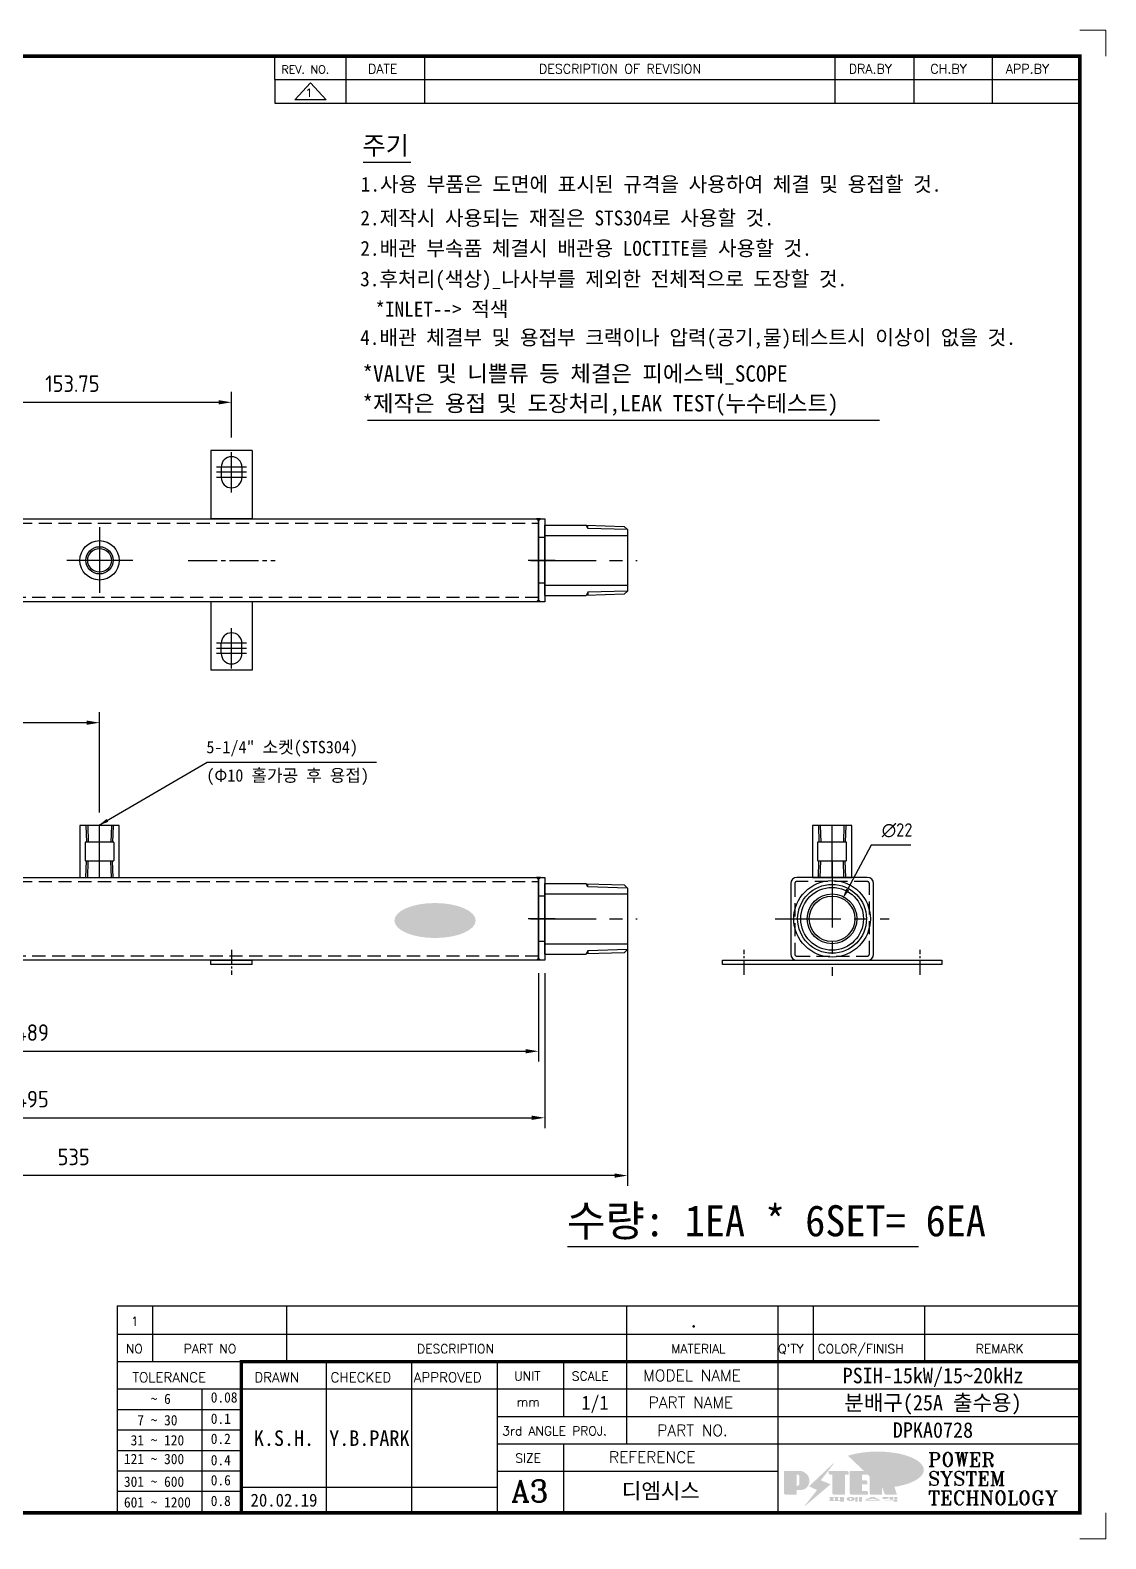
# Model space of a CAD drawing. Header units: millimetres. Extents: x 24815 to 37444, y -10619 to 6020.
# Drawn here: x 27364 to 27883, y -10619 to -9890 of the extents above; entities that cross this region are included whole.
import ezdxf
from ezdxf.enums import TextEntityAlignment as Align

# ---------------------------------------------------------------- set-up
doc = ezdxf.new("R2010")
doc.units = ezdxf.units.MM
for name, pattern in [('CENTER', [50.8, 31.75, -6.35, 6.35, -6.35]), ('CENTER1', [10, 7, -1, 1, -1]), ('HIDDEN2', [4.7625, 3.175, -1.5875])]:
    doc.linetypes.add(name, pattern=pattern)
for name, color, linetype in [('______', 7, 'Continuous'), ('CENTER', 1, 'CENTER'), ('FORMAT-1', 7, 'Continuous'), ('line', 3, 'Continuous'), ('THIN', 3, 'Continuous')]:
    doc.layers.add(name, color=color, linetype=linetype)
doc.styles.add('HAN', font='')
doc.styles.add('RC', font='ROMANC.SHX')
doc.styles.add('ROMANT', font='romant')
doc.styles.add('RT', font='ROMANT.SHX', dxfattribs={"oblique": 15})
doc.styles.get("Standard").update_dxf_attribs({"font": 'ISOCP.SHX', "bigfont": 'WHGTXT.SHX'})
doc.styles.get('HAN').set_extended_font_data('GulimChe')
doc.dimstyles.new('PS-2', dxfattribs={"dimscale": 2, "dimtxt": 3.2, "dimasz": 2.5, "dimexe": 2, "dimexo": 2.5, "dimgap": 2, "dimtad": 1, "dimtoh": 1, "dimrnd": 0.05, "dimzin": 12, "dimdsep": 46, "dimtxsty": 'Standard', "dimcen": 0, "dimclrt": 2, "dimazin": 3, "dimtfac": 1, "dimtofl": 0, "dimtmove": 0, "dimatfit": 3, "dimfxl": 0.18, "dimtolj": 1, "dimtzin": 0, "dimarcsym": 0})
doc.dimstyles.new('PS-2.5', dxfattribs={"dimscale": 2.5, "dimtxt": 3.2, "dimasz": 2.5, "dimexe": 2, "dimexo": 2.5, "dimgap": 2, "dimtad": 1, "dimtoh": 1, "dimrnd": 0.05, "dimzin": 12, "dimdsep": 46, "dimtxsty": 'Standard', "dimcen": 0, "dimclrt": 2, "dimazin": 3, "dimtfac": 1, "dimtofl": 0, "dimtmove": 0, "dimatfit": 3, "dimfxl": 0.18, "dimtolj": 1, "dimtzin": 0, "dimarcsym": 0})

# ---------------------------------------------------------------- blocks, each defined once
blk = doc.blocks.new('new LOGO')
at = {"layer": 'line'}
h = blk.add_hatch(color=250, dxfattribs=at)
h.paths.add_polyline_path([(44.5, 69.4), (46.6, 69.4, -0.129793), (52, 68, 0.221832), (43.6, 71.9), (41.5, 71.9), (41.5, 27.9), (43.6, 27.9, 0.02048), (44.5, 28)], flags=17)
h.paths.add_polyline_path([(44.5, 13.9), (57.3, 13.9, 0.72362), (77.1, 73.9, -0.679777), (54.3, 16.4), (41.5, 16.4), (41.5, -0.1), (3, -0.1), (3, -2.6), (44.5, -2.6)])
h.paths.add_polyline_path([(117.9, 14.2), (71.5, -44.4), (77.1, -39.6), (120.8, 15.6), (92, 28.9), (173.3, 106), (177.5, 111.4), (89.1, 27.6)])
h.paths.add_polyline_path([(162.7, 71.9), (162.7, 69.4), (172.5, 69.4), (172.5, 71.9)], flags=17)
h.paths.add_polyline_path([(217.7, 69.4), (230.5, 69.4), (230.5, 80.4), (227.5, 80.4), (227.5, 71.9), (214.7, 71.9), (214.7, -0.1), (175.5, -0.1), (175.5, -2.6), (217.7, -2.6)])
h.paths.add_polyline_path([(297.8, 46.6), (294.8, 46.6), (294.8, 37.4), (276, 37.4), (276, 10.9), (279, 10.9), (279, 34.9), (297.8, 34.9)])
h.paths.add_polyline_path([(300, 8.4), (297, 8.4), (297, -0.1), (237.5, -0.1), (237.5, -2.6), (300, -2.6)])
h.paths.add_polyline_path([(297.8, 80.4), (294.8, 80.4), (294.8, 71.9), (276, 71.9), (276, 49.1), (279, 49.1), (279, 69.4), (297.8, 69.4)])
h.paths.add_polyline_path([(350.2, 80.4), (347.2, 80.4), (347.2, 61.6), (350.2, 63.5)])
h.paths.add_polyline_path([(350.2, 26.7), (347.2, 35.2), (347.2, -0.1), (308.5, -0.1), (308.5, -2.6), (350.2, -2.6)])
h.paths.add_polyline_path([(402.7, 80.4), (396.5, 80.4), (379.6, 66.8), (400.5, -0.1), (361.8, -0.1), (362.7, -2.6), (403.5, -2.6), (382.6, 64.3)])
blk.add_hatch(color=5, dxfattribs=at).paths.add_polyline_path([(166.3, 35), (131, 49), (180.4, 112.7), (92, 28.9), (120.8, 15.6), (74.4, -43)])
h = blk.add_hatch(color=253, dxfattribs=at)
edge = h.paths.add_edge_path()
edge.add_ellipse((333.9, 86.4), major_axis=(-165.9, 0), ratio=0.39426, start_angle=111.5127, end_angle=334.469)
edge.add_ellipse((314.1, 81.2), major_axis=(-153.7, 0), ratio=0.40699, start_angle=121.3066, end_angle=327.7437, ccw=False)
edge.add_line((394, 27.8), (394.7, 25.6))
h = blk.add_hatch(color=1, dxfattribs=at)
h.paths.add_polyline_path([(41.5, 16.4), (54.3, 16.4, 1), (54.3, 82.9), (0, 82.9), (0, -0.1), (41.5, -0.1)])
h.paths.add_polyline_path([(41.5, 27.9), (41.5, 71.9), (43.6, 71.9, -0.414214), (54.6, 60.9), (54.6, 38.9, -0.414214), (43.6, 27.9)], flags=16)
h.paths.add_polyline_path([(214.7, 71.9), (227.5, 71.9), (227.5, 82.9), (159.7, 82.9), (159.7, 71.9), (172.5, 71.9), (172.5, -0.1), (214.7, -0.1)])
h.paths.add_polyline_path([(276, 37.4), (294.8, 37.4), (294.8, 49.1), (276, 49.1), (276, 71.9), (294.8, 71.9), (294.8, 82.9), (234.5, 82.9), (234.5, -0.1), (297, -0.1), (297, 10.9), (276, 10.9)])
h.paths.add_polyline_path([(347.2, 35.2), (359.7, -0.1), (400.5, -0.1), (379.6, 66.8), (399.7, 82.9), (380.6, 82.9), (347.2, 61.6), (347.2, 82.9), (305.5, 82.9), (305.5, -0.1), (347.2, -0.1)])
h = blk.add_hatch(color=250, dxfattribs=at)
edge = h.paths.add_edge_path()
edge.add_ellipse((237.8, -17.6), major_axis=(-14.3, 0), ratio=0.526336, start_angle=192.2456, end_angle=269.0748)
edge.add_line((238.1, -10.1), (237.6, -10.1))
edge.add_ellipse((237.8, -17.6), major_axis=(-14.3, 0), ratio=0.526336, start_angle=270.9252, end_angle=449.0748)
edge.add_line((237.6, -25.1), (238.1, -25.1))
edge.add_ellipse((237.8, -17.6), major_axis=(-14.3, 0), ratio=0.526336, start_angle=450.9252, end_angle=527.7544)
edge.add_line((251.7, -19.2), (254.1, -19.2))
edge.add_line((254.1, -19.2), (254.1, -27.1))
edge.add_line((254.1, -27.1), (263.1, -27.1))
edge.add_line((263.1, -27.1), (263.1, -10.1))
edge.add_line((263.1, -10.1), (254.1, -10.1))
edge.add_line((254.1, -10.1), (254.1, -16))
edge.add_line((254.1, -16), (251.7, -16))
h.paths.add_polyline_path([(241, -16.4), (241, -18.7, -1), (234.4, -18.7), (234.4, -16.4, -1)], flags=16)
h.paths.add_polyline_path([(278.2, -10.1), (268.1, -10.1), (268.1, -27.1), (278.2, -27.1)])
h.paths.add_polyline_path([(310.3, -10.1), (310.3, -11.1, -0.157169), (289.3, -17.5), (294, -19.9, 0.128407), (316.3, -15.9, 0.128407), (338.6, -19.9), (343.3, -17.5, -0.157169), (322.2, -11.1), (322.2, -10.1)])
h.paths.add_polyline_path([(342.1, -25.1), (342.1, -22.3), (290.4, -22.3), (290.4, -25.1)])
h.paths.add_polyline_path([(352, -10.1), (352, -16.2, 0.414214), (354, -18.2), (378.7, -18.2), (378.7, -19.6), (390.2, -19.6), (390.2, -10.1), (378.7, -10.1), (378.7, -13.6), (374.7, -13.6), (374.7, -15.1), (378.7, -15.1), (378.7, -16.2), (364.7, -16.2), (364.7, -15.1), (371.2, -15.1), (371.2, -13.6), (364.7, -13.6), (364.7, -12.6), (374.7, -12.6), (374.7, -10.1)])
h.paths.add_polyline_path([(393.8, -10.1), (393.8, -19.6), (405, -19.6), (405, -10.1)])
h.paths.add_polyline_path([(405, -27.1), (405, -20.9), (356.8, -20.9), (356.8, -23), (391.8, -23), (391.8, -27.1)])
h.paths.add_polyline_path([(200.4, -10.1), (200.4, -22.3), (193.2, -22.3), (193.2, -12.6), (196.6, -12.6), (196.6, -10.1), (161, -10.1), (161, -12.6), (164.5, -12.6), (164.5, -22.3), (161, -22.3), (161, -25.1), (200.4, -25.1), (200.4, -27.1), (213.9, -27.1), (213.9, -10.1)])
h.paths.add_polyline_path([(182, -12.6), (175.6, -12.6), (175.6, -22.3), (182, -22.3)], flags=17)
blk = doc.blocks.new('format-3')
at = {"color": 3, "lineweight": 9}
for p, q in [((414.5, 291.3), (419.5, 291.3)), ((419.5, 286.3), (419.5, 291.3)), ((419.5, 5), (419.5, 0)), ((414.5, 0), (419.5, 0))]:
    blk.add_line(p, q, dxfattribs=at)
at = {"color": 180}
for p, q in [((258.97, 281.75), (258.97, 286.3)), ((272.71, 281.75), (272.71, 286.3)), ((287.94, 281.75), (287.94, 286.3)), ((367.22, 281.75), (367.22, 286.3)), ((382.45, 281.75), (382.45, 286.3)), ((397.61, 281.75), (397.61, 286.3)), ((258.97, 281.75), (414.5, 281.75)), ((228.5, 39.49), (228.5, 5)), ((228.5, 39.49), (414.5, 39.49)), ((235.29, 39.49), (235.29, 34.21)), ((261.24, 34.21), (261.24, 39.49)), ((326.9, 39.49), (326.9, 34.21)), ((356.11, 39.49), (356.11, 34.21)), ((362.93, 39.49), (362.93, 34.21)), ((384.48, 39.49), (384.48, 34.21)), ((228.5, 34.21), (252.48, 34.21)), ((268.96, 5), (268.96, 34.21)), ((285.45, 5), (285.45, 34.21)), ((301.94, 5), (301.94, 34.21)), ((314.72, 34.21), (314.72, 23.65)), ((326.9, 34.21), (326.9, 18.37)), ((356.11, 34.21), (356.11, 5)), ((228.5, 28.93), (252.48, 28.93)), ((244.89, 5.23), (244.89, 28.93)), ((252.48, 28.93), (414.5, 28.93)), ((228.5, 24.98), (252.48, 24.98)), ((301.94, 23.65), (414.5, 23.65)), ((228.5, 21.03), (252.48, 21.03)), ((301.94, 18.37), (414.5, 18.37)), ((314.72, 18.37), (314.72, 5)), ((228.5, 17.08), (252.48, 17.08)), ((228.5, 13.13), (252.48, 13.13)), ((301.94, 13.09), (356.11, 13.09)), ((228.5, 9.18), (252.48, 9.18)), ((252.48, 9.95), (301.94, 9.95))]:
    blk.add_line(p, q, dxfattribs=at)
at = {"const_width": 0.7}
blk.add_lwpolyline([(252.48, 5), (252.48, 34.21), (414.5, 34.21)], dxfattribs=at)
at = {"layer": 'FORMAT-1', "const_width": 0.7}
blk.add_lwpolyline([(13, 5), (13, 286.3), (414.5, 286.3), (414.5, 5)], close=True, dxfattribs=at)
at = {"xscale": 0.05400000000000027, "yscale": 0.05400000000000027, "zscale": 0.05400000000000027}
blk.add_blockref('new LOGO', (357.35, 8.65), dxfattribs=at)
at = {"color": 2}
for s, height, style, p in [('REV. NO.', 1.56, 'RC', (260.23, 282.95)), ('DATE', 1.788, 'RC', (276.95, 282.94)), ('DESCRIPTION OF REVISION', 1.7875, 'RC', (309.98, 282.94)), ('DRA.BY', 1.788, 'RC', (369.83, 282.94)), ('CH.BY', 1.788, 'RC', (385.59, 282.94)), ('APP.BY', 1.788, 'RC', (400.18, 282.94)), ('COLOR/FINISH', 1.7424, 'RC', (363.8, 35.83)), ('NO', 1.742, 'RC', (230.16, 35.83)), ('PART NO', 1.742, 'RC', (241.36, 35.83)), ('DESCRIPTION', 1.7424, 'RC', (286.43, 35.83)), ('MATERIAL', 1.742, 'RC', (335.52, 35.83)), ("Q'TY", 1.742, 'RC', (356.17, 35.83)), ('REMARK', 1.742, 'RC', (394.37, 35.83)), (' TOLERANCE', 1.9, 'RC', (230.11, 30.22)), ('DRAWN', 1.9, 'RC', (255, 30.22)), ('CHECKED', 1.9, 'RC', (269.71, 30.22)), ('APPROVED', 1.9, 'RC', (285.8, 30.22)), ('UNIT', 1.742, 'RC', (305.19, 30.55)), ('SCALE', 1.742, 'RC', (316.32, 30.55)), ('MODEL NAME', 2.178, 'RC', (330.12, 30.46)), ('    ~ 6', 2, 'HAN', (229.8, 26.03)), ('0.08', 2, 'HAN', (246.57, 26.31)), ('mm', 1.742, 'RC', (305.67, 25.56)), ('PART NAME', 2.178, 'RC', (331.17, 25.24)), ('  7 ~ 30', 2, 'HAN', (229.8, 21.91)), ('0.1', 2, 'HAN', (246.57, 22.2)), ('3rd ANGLE PROJ.', 1.7424, 'RC', (302.87, 19.97)), ('PART NO.', 2.178, 'RC', (332.84, 19.85)), (' 31 ~ 120', 2, 'HAN', (229.8, 18.04)), ('0.2', 2, 'HAN', (246.57, 18.32)), ('121 ~ 300', 2, 'HAN', (229.8, 14.42)), ('0.4', 2, 'HAN', (246.57, 14.2)), ('SIZE', 1.742, 'RC', (305.39, 14.71)), ('REFERENCE', 2.178, 'RC', (323.52, 14.69)), ('301 ~ 600', 2, 'HAN', (229.8, 10.04)), ('0.6', 2, 'HAN', (246.57, 10.32)), ('601 ~ 1200', 2, 'HAN', (229.8, 6.05)), ('0.8', 2, 'HAN', (246.57, 6.33))]:
    blk.add_text(s, height=height, dxfattribs=dict(at, style=style)).set_placement(p)
at = {"style": 'ROMANT'}
for s, p in [('POWER', (385.15, 13.96)), ('SYSTEM', (385.15, 10.31)), ('TECHNOLOGY', (385.15, 6.56))]:
    blk.add_text(s, height=2.7, dxfattribs=at).set_placement(p)
at = {"color": 2, "lineweight": 25, "style": 'RC'}
blk.add_text('A3', height=4.182, dxfattribs=at).set_placement((304.61, 7.14))
at = {"style": 'HAN'}
for tag, height, p in [('MODEL-NAME', 3, (386.1, 31.53)), ('SCALE', 2.7, (320.81, 26.29)), ('PART-NAME', 3, (386.1, 26.29)), ('DRA-BY', 3, (260.72, 19.44)), ('CH-BY', 3, (277.21, 19.44)), ('APP-BY', 3, (293.7, 19.44)), ('PART-NO', 3, (386.1, 21.01)), ('CH-DATE', 2.5, (277.21, 7.47)), ('관련업체', 3, (333.52, 9.26)), ('DRA-DATE', 2.5, (260.72, 7.47)), ('APP-DATE', 2.5, (293.7, 7.47))]:
    blk.add_attdef(tag, text='', height=height, dxfattribs=at).set_placement(p, align=Align.MIDDLE_CENTER)
blk = doc.blocks.new('no3')
at = {"color": 180}
for p, q in [((0, 5.5), (0, 0)), ((0, 5.5), (186, 5.5)), ((6.79, 5.5), (6.79, 0)), ((32.74, 0.11), (32.74, 5.5)), ((98.4, 5.5), (98.4, 0)), ((127.61, 5.5), (127.61, 0)), ((134.43, 5.5), (134.43, 0)), ((155.98, 5.5), (155.98, 0))]:
    blk.add_line(p, q, dxfattribs=at)
at = {"color": 2, "style": 'RT', "oblique": 15}
blk.add_attdef('NO', text='', height=1.74, dxfattribs=at).set_placement((3.38, 2.51), align=Align.MIDDLE_CENTER)
at = {"color": 2, "style": 'HAN'}
for tag, p in [('PART-NO', (19.76, 2.75)), ('MATERIAL', (111.38, 2.75)), ("Q'TY", (131.02, 2.75)), ('COLOR/FINISH', (145.2, 2.75)), ('REMARK', (170.76, 2.75))]:
    blk.add_attdef(tag, text='', height=2.9, dxfattribs=at).set_placement(p, align=Align.MIDDLE_CENTER)
blk.add_attdef('DESCRIPTION', text='', height=2.9, dxfattribs=at).set_placement((34.51, 2.75), align=Align.MIDDLE_LEFT)
blk = doc.blocks.new('re3')
at = {"color": 180}
for p, q in [((0, 0), (0, -4.55)), ((6.87, -0.64), (3.86, -3.91)), ((6.87, -0.64), (9.88, -3.91)), ((13.74, -4.55), (13.74, 0)), ((28.97, -4.55), (28.97, 0)), ((108.25, -4.55), (108.25, 0)), ((123.49, -4.55), (123.49, 0)), ((138.64, -4.55), (138.64, 0)), ((0, -4.55), (155.53, -4.55)), ((9.88, -3.91), (3.86, -3.91))]:
    blk.add_line(p, q, dxfattribs=at)
at = {"color": 2, "style": 'RC', "oblique": 15}
blk.add_attdef('REV.NO', text='', height=1.56, dxfattribs=at).set_placement((6.59, -2.56), align=Align.MIDDLE_CENTER)
blk.add_attdef('-1', text='', height=1.56, dxfattribs=at).set_placement((9.37, -1.66), align=Align.MIDDLE_LEFT)
at = {"color": 2, "style": 'HAN'}
for tag, p in [('REV.-DATE', (21.36, -2.28)), ('DRA.BY', (115.87, -2.28)), ('CH.BY', (131.07, -2.28)), ('APP.BY', (147.09, -2.28))]:
    blk.add_attdef(tag, text='', height=2.5, dxfattribs=at).set_placement(p, align=Align.MIDDLE_CENTER)
blk.add_attdef('DESCRIPTION-OF-REVISION', text='', height=2.5, dxfattribs=at).set_placement((31.61, -2.28), align=Align.MIDDLE_LEFT)
blk = doc.blocks.new('*D353')
at = {"color": 0, "lineweight": -2, "transparency": 16777216}
for p, q in [((27769.83, -10283.71), (27758.47, -10305.09)), ((27788.95, -10283.71), (27769.83, -10283.71))]:
    blk.add_line(p, q, dxfattribs=at)
at = {"color": 0, "transparency": 16777216}
blk.add_solid([(27757.73, -10304.7), (27759.21, -10305.48), (27756.12, -10309.5)], dxfattribs=at)
at = {"layer": 'Defpoints', "color": 0, "transparency": 16777216}
for p in [(27756.12, -10309.5), (27745.8, -10328.93)]:
    blk.add_point(p, dxfattribs=at)
at = {"color": 2, "transparency": 16777216, "insert": (27782.36, -10276.51), "char_height": 6.4, "attachment_point": 5}
blk.add_mtext('\\A1;∅22', dxfattribs=at)
blk = doc.blocks.new('rcw345trcw45t')
for p, q in [((53002.75, -14361.01), (52983.75, -14361.01)), ((52983.75, -14361.01), (52983.75, -14386.01)), ((52987.52, -14361.01), (52987.77, -14369.01)), ((52998.97, -14361.01), (52998.72, -14369.01)), ((53002.75, -14386.01), (53002.75, -14361.01)), ((52987.52, -14386.01), (52987.77, -14378.01)), ((52998.97, -14386.01), (52998.72, -14378.01)), ((52983.75, -14386.01), (53002.75, -14386.01))]:
    blk.add_line(p, q)
blk.add_lwpolyline([(52986.25, -14377.76, 0.414214), (52986.5, -14378.01), (53000, -14378.01, 0.414214), (53000.25, -14377.76), (53000.25, -14369.26, 0.414214), (53000, -14369.01), (52986.5, -14369.01, 0.414214), (52986.25, -14369.26)], format="xyb", close=True)
at = {"layer": 'CENTER'}
blk.add_lwpolyline([(52993.25, -14386.01), (52993.25, -14378.01), (52993.25, -14369.01), (52993.25, -14361.01)], dxfattribs=at)
at = {"layer": 'THIN'}
for p, q in [((52986.67, -14361.01), (52986.92, -14369.01)), ((52999.83, -14361.01), (52999.58, -14369.01)), ((52986.67, -14386.01), (52986.92, -14378.01)), ((52999.83, -14386.01), (52999.58, -14378.01))]:
    blk.add_line(p, q, dxfattribs=at)
blk = doc.blocks.new('A$C26335A86')
for p, q in [((-53, 0), (53, 0)), ((-53, -2), (-53, 0)), ((53, 0), (53, -2)), ((53, -2), (-53, -2))]:
    blk.add_line(p, q)
at = {"color": 1, "linetype": 'CENTER1'}
for p, q in [((-42.5, -7), (-42.5, 5)), ((42.5, -7), (42.5, 5))]:
    blk.add_line(p, q, dxfattribs=at)
blk = doc.blocks.new('*D363')
at = {"layer": '______', "color": 0, "lineweight": -2, "ltscale": 10, "transparency": 16777216}
for p, q in [((27117.15, -10345.47), (27117.15, -10420.26)), ((27612.15, -10345.48), (27612.15, -10420.26)), ((27123.4, -10415.26), (27605.9, -10415.26))]:
    blk.add_line(p, q, dxfattribs=at)
at = {"layer": '______', "color": 0, "ltscale": 10, "transparency": 16777216}
for points in [[(27123.4, -10414.22), (27123.4, -10416.3), (27117.15, -10415.26)], [(27605.9, -10414.22), (27605.9, -10416.3), (27612.15, -10415.26)]]:
    blk.add_solid(points, dxfattribs=at)
at = {"layer": 'Defpoints', "color": 0, "ltscale": 10, "transparency": 16777216}
for p in [(27117.15, -10339.22), (27612.15, -10339.23), (27612.15, -10415.26)]:
    blk.add_point(p, dxfattribs=at)
at = {"layer": '______', "color": 2, "ltscale": 10, "transparency": 16777216, "insert": (27364.65, -10406.26), "char_height": 8, "attachment_point": 5}
blk.add_mtext('\\A1;495', dxfattribs=at)
blk = doc.blocks.new('*D364')
at = {"layer": '______', "color": 0, "lineweight": -2, "ltscale": 10, "transparency": 16777216}
for p, q in [((27120.15, -10345.47), (27120.15, -10388.14)), ((27609.15, -10345.48), (27609.15, -10388.14)), ((27126.4, -10383.14), (27602.9, -10383.14))]:
    blk.add_line(p, q, dxfattribs=at)
at = {"layer": '______', "color": 0, "ltscale": 10, "transparency": 16777216}
for points in [[(27126.4, -10382.1), (27126.4, -10384.18), (27120.15, -10383.14)], [(27602.9, -10382.1), (27602.9, -10384.18), (27609.15, -10383.14)]]:
    blk.add_solid(points, dxfattribs=at)
at = {"layer": 'Defpoints', "color": 0, "ltscale": 10, "transparency": 16777216}
for p in [(27120.15, -10339.22), (27609.15, -10339.23), (27609.15, -10383.14)]:
    blk.add_point(p, dxfattribs=at)
at = {"layer": '______', "color": 2, "ltscale": 10, "transparency": 16777216, "insert": (27364.65, -10374.14), "char_height": 8, "attachment_point": 5}
blk.add_mtext('\\A1;489', dxfattribs=at)
blk = doc.blocks.new('*D365')
at = {"layer": '______', "color": 0, "lineweight": -2, "ltscale": 10, "transparency": 16777216}
for p, q in [((27652.15, -10325.47), (27652.15, -10448.17)), ((27117.15, -10345.47), (27117.15, -10448.17)), ((27645.9, -10443.17), (27123.4, -10443.17))]:
    blk.add_line(p, q, dxfattribs=at)
at = {"layer": '______', "color": 0, "ltscale": 10, "transparency": 16777216}
for points in [[(27123.4, -10442.13), (27123.4, -10444.22), (27117.15, -10443.17)], [(27645.9, -10442.13), (27645.9, -10444.22), (27652.15, -10443.17)]]:
    blk.add_solid(points, dxfattribs=at)
at = {"layer": 'Defpoints', "color": 0, "ltscale": 10, "transparency": 16777216}
for p in [(27652.15, -10319.22), (27117.15, -10339.22), (27117.15, -10443.17)]:
    blk.add_point(p, dxfattribs=at)
at = {"layer": '______', "color": 2, "ltscale": 10, "transparency": 16777216, "insert": (27384.65, -10434.17), "char_height": 8, "attachment_point": 5}
blk.add_mtext('\\A1;535', dxfattribs=at)
blk = doc.blocks.new('*D367')
at = {"layer": '______', "color": 0, "lineweight": -2, "ltscale": 10, "transparency": 16777216}
for p, q in [((27157.15, -10267.97), (27157.15, -10219.54)), ((27390.9, -10224.54), (27163.4, -10224.54)), ((27397.15, -10267.97), (27397.15, -10219.54))]:
    blk.add_line(p, q, dxfattribs=at)
at = {"layer": '______', "color": 0, "ltscale": 10, "transparency": 16777216}
for points in [[(27163.4, -10223.5), (27163.4, -10225.58), (27157.15, -10224.54)], [(27390.9, -10223.5), (27390.9, -10225.58), (27397.15, -10224.54)]]:
    blk.add_solid(points, dxfattribs=at)
at = {"layer": 'Defpoints', "color": 0, "ltscale": 10, "transparency": 16777216}
for p in [(27157.15, -10224.54), (27157.15, -10274.22), (27397.15, -10274.22)]:
    blk.add_point(p, dxfattribs=at)
at = {"layer": '______', "color": 2, "ltscale": 10, "transparency": 16777216, "insert": (27277.15, -10215.54), "char_height": 8, "attachment_point": 5}
blk.add_mtext('\\A1;P-60*5=240', dxfattribs=at)
blk = doc.blocks.new('*D371')
at = {"layer": '______', "color": 0, "lineweight": -2, "transparency": 16777216}
for p, q in [((27307.15, -10087.66), (27307.15, -10064.89)), ((27313.4, -10069.89), (27454.66, -10069.89)), ((27460.91, -10086.93), (27460.91, -10064.89))]:
    blk.add_line(p, q, dxfattribs=at)
at = {"layer": '______', "color": 0, "transparency": 16777216}
for points in [[(27313.4, -10068.85), (27313.4, -10070.93), (27307.15, -10069.89)], [(27454.66, -10068.85), (27454.66, -10070.93), (27460.91, -10069.89)]]:
    blk.add_solid(points, dxfattribs=at)
at = {"layer": 'Defpoints', "color": 0, "transparency": 16777216}
for p in [(27460.91, -10069.89), (27460.91, -10093.18), (27307.15, -10093.91)]:
    blk.add_point(p, dxfattribs=at)
at = {"layer": '______', "color": 2, "transparency": 16777216, "insert": (27384.03, -10060.89), "char_height": 8, "attachment_point": 5}
blk.add_mtext('\\A1;153.75', dxfattribs=at)
blk = doc.blocks.new('A$C78D071AD')
for p, q in [((-10, -22.48), (-10, 10.5)), ((-10, 10.5), (10, 10.5)), ((10, -22.48), (10, 10.5)), ((-5, 2.5), (-5, -2.5)), ((5, 2.5), (5, -2.5)), ((-10, -22.48), (10, -22.48)), ((-10, -95.5), (-10, -62.48)), ((-10, -62.48), (10, -62.48)), ((10, -95.5), (10, -62.48)), ((-5, -87.5), (-5, -82.5)), ((5, -87.5), (5, -82.5)), ((-10, -95.5), (10, -95.5))]:
    blk.add_line(p, q)
at = {"color": 1, "linetype": 'CENTER'}
for p, q in [((0, 9.77), (0, -9.77)), ((-7.27, 2.5), (7.27, 2.5)), ((-7.27, 0), (7.27, 0)), ((-7.27, -2.5), (7.27, -2.5)), ((0, -75.23), (0, -94.77)), ((-7.27, -82.5), (7.27, -82.5)), ((-7.27, -85), (7.27, -85)), ((-7.27, -87.5), (7.27, -87.5))]:
    blk.add_line(p, q, dxfattribs=at)
at = {"color": 1, "linetype": 'CENTER1', "ltscale": 2}
blk.add_line((21, -42.5), (-21, -42.5), dxfattribs=at)
for centre, start, end in [((0, 2.5), 0, 180), ((0, -2.5), 180, 0), ((0, -82.5), 0, 180), ((0, -87.5), 180, 0)]:
    blk.add_arc(centre, 5, start, end)
blk = doc.blocks.new('A$C13BB0B43')
for p, q in [((0, -17), (0, 17)), ((0, 17), (20, 17)), ((20.87, 15.42), (20.87, 16.9)), ((0, 12), (40, 12)), ((0, -12), (40, -12)), ((0, -17), (20, -17)), ((20.87, -15.42), (20.87, -16.9))]:
    blk.add_line(p, q)
blk.add_lwpolyline([(20, 17), (20, 16.92), (38.47, 16.35), (40, 14.82), (40, -14.82), (38.47, -16.35), (20, -16.92), (20, -17)])
at = {"layer": 'CENTER'}
blk.add_line((-6.81, 0), (44.74, 0), dxfattribs=at)
at = {"layer": 'THIN'}
for points in [[(40, 14.82), (20.87, 15.42), (20, 16.92)], [(40, -14.82), (20.87, -15.42), (20, -16.92)]]:
    blk.add_lwpolyline(points, dxfattribs=at)

msp = doc.modelspace()

# ---------------------------------------------------------------- hatches: boundary and pattern name
for points in [[(27609.14826, -10127.17955), (27610.14826, -10126.17955), (27608.14826, -10126.17955)], [(27608.14826, -10166.17955), (27609.14826, -10165.17955), (27610.14826, -10166.17955)], [(27609.14795, -10300.23042), (27610.14795, -10299.23042), (27608.14795, -10299.23042)], [(27608.14795, -10339.23042), (27609.14795, -10338.23042), (27610.14795, -10339.23042)]]:
    msp.add_hatch(color=256).paths.add_polyline_path(points)
h = msp.add_hatch(color=1)
edge = h.paths.add_edge_path()
edge.add_ellipse((27559.19254, -10320.04286), major_axis=(19.62496, 0), ratio=0.430244245, start_angle=0, end_angle=360, ccw=False)

# ---------------------------------------------------------------- linework, layer by layer
for p, q in [((27524.43394, -9954.00785), (27547.43511, -9954.00785)), ((27526.63816, -10078.52775), (27773.88672, -10078.52775)), ((27610.14826, -10126.17955), (27608.14826, -10126.17955)), ((27610.14826, -10166.17955), (27608.14826, -10166.17955)), ((27610.14795, -10299.23042), (27608.14795, -10299.23042)), ((27450.90954, -10341.21794), (27450.90954, -10339.21794)), ((27450.90954, -10339.21794), (27470.90954, -10339.21794)), ((27470.90954, -10341.21794), (27470.90954, -10339.21794)), ((27610.14795, -10339.23042), (27608.14795, -10339.23042)), ((27470.90954, -10341.21794), (27450.90954, -10341.21794)), ((27623.21997, -10477.40068), (27792.7775, -10477.40068))]:
    msp.add_line(p, q)
at = {"color": 2, "linetype": 'HIDDEN2', "ltscale": 2}
for p, q in [((27120.14826, -10128.17955), (27609.14826, -10128.17955)), ((27612.14826, -10135.17955), (27609.14826, -10135.17955)), ((27612.14826, -10157.17955), (27609.14826, -10157.17955)), ((27609.14826, -10164.17955), (27120.14826, -10164.17955)), ((27120.14826, -10301.21794), (27609.14795, -10301.23042)), ((27612.14795, -10308.23042), (27609.14795, -10308.23042)), ((27612.14795, -10330.23042), (27609.14795, -10330.23042)), ((27609.14795, -10337.23042), (27120.14826, -10337.21794))]:
    msp.add_line(p, q, dxfattribs=at)
at = {"color": 1, "linetype": 'CENTER1', "ltscale": 2}
for p, q in [((27617.14826, -10146.17955), (27604.14826, -10146.17955)), ((27617.14795, -10319.23042), (27604.14795, -10319.23042))]:
    msp.add_line(p, q, dxfattribs=at)
at = {"color": 1, "linetype": 'CENTER1'}
msp.add_line((27460.90954, -10334.21794), (27460.90954, -10346.21794), dxfattribs=at)
for points in [[(27121.14826, -10126.17955), (27608.14826, -10126.17955), (27609.14826, -10127.17955), (27609.14826, -10165.17955), (27608.14826, -10166.17955), (27121.14826, -10166.17955), (27120.14826, -10165.17955), (27120.14826, -10127.17955)], [(27610.14826, -10126.17955), (27612.14826, -10126.17955), (27612.14826, -10166.17955), (27610.14826, -10166.17955), (27609.14826, -10165.17955), (27609.14826, -10127.17955)], [(27121.14826, -10299.21794), (27608.14795, -10299.23042), (27609.14795, -10300.23042), (27609.14795, -10338.23042), (27608.14795, -10339.23042), (27121.14826, -10339.21794), (27120.14826, -10338.21794), (27120.14826, -10300.21794)], [(27610.14795, -10299.23042), (27612.14795, -10299.23042), (27612.14795, -10339.23042), (27610.14795, -10339.23042), (27609.14795, -10338.23042), (27609.14795, -10300.23042)]]:
    msp.add_lwpolyline(points, close=True)
msp.add_lwpolyline([(27767.96342, -10299.21794), (27733.96342, -10299.21794, 0.414213562), (27730.96342, -10302.21794), (27730.96342, -10336.21794, 0.414213562), (27733.96342, -10339.21794), (27767.96342, -10339.21794, 0.414213562), (27770.96342, -10336.21794), (27770.96342, -10302.21794, 0.414213562)], format="xyb", close=True)
at = {"color": 2, "linetype": 'HIDDEN2', "ltscale": 2}
msp.add_lwpolyline([(27767.96342, -10301.21794), (27733.96342, -10301.21794, 0.414213562), (27732.96342, -10302.21794), (27732.96342, -10336.21794, 0.414213562), (27733.96342, -10337.21794), (27767.96342, -10337.21794, 0.414213562), (27768.96342, -10336.21794), (27768.96342, -10302.21794, 0.414213562)], format="xyb", close=True, dxfattribs=at)
for centre, radius in [((27397.14826, -10146.17955), 9.5), ((27397.14826, -10146.17955), 5.7225), ((27750.96342, -10319.21794), 18.5), ((27750.96342, -10319.21794), 16.6245), ((27750.96342, -10319.21794), 12), ((27750.96342, -10319.21794), 11)]:
    msp.add_circle(centre, radius)
at = {"layer": 'CENTER'}
for p, q in [((27397.14826, -10130.17955), (27397.14826, -10162.17955)), ((27413.14826, -10146.17955), (27381.14826, -10146.17955)), ((27750.96342, -10291.71794), (27750.96342, -10346.71794)), ((27723.46342, -10319.21794), (27778.46342, -10319.21794))]:
    msp.add_line(p, q, dxfattribs=at)
at = {"layer": 'THIN'}
for centre, radius in [((27397.14826, -10146.17955), 6.5785), ((27750.96342, -10319.21794), 15.1455)]:
    msp.add_circle(centre, radius, dxfattribs=at)

# ---------------------------------------------------------------- block references
at = {"xscale": 2.5, "yscale": 2.5, "zscale": 2.5}
msp.add_blockref('format-3', (26834.43719, -10618.50956), dxfattribs=at).add_auto_attribs({'DRA-DATE': '20.02.19', 'DRA-BY': 'K.S.H.', 'MODEL-NAME': 'PSIH-15kW/15~20kHz', 'PART-NAME': '분배구(25A 출수용)', 'PART-NO': 'DPKA0728', 'SCALE': '1/1', 'CH-BY': 'Y.B.PARK', '관련업체': '디엠시스'})
ref = msp.add_blockref('re3', (27481.85168, -9914.13456), dxfattribs=dict(xscale=2.5, yscale=2.5, zscale=2.5))
ref.add_attrib('REV.NO', '1', dxfattribs={"color": 2, "height": 3.9, "style": 'RC'}).set_placement((27498.3227, -9920.52785), align=Align.MIDDLE_CENTER)
at = {"rotation": 180}
msp.add_blockref('A$C78D071AD', (27460.90954, -10188.67955), dxfattribs=at)
for name, p in [('A$C13BB0B43', (27612.14826, -10146.17955)), ('rcw345trcw45t', (-25596.09913, 4086.78799)), ('rcw345trcw45t', (-25242.28398, 4086.78799)), ('A$C13BB0B43', (27612.14826, -10319.23042)), ('A$C26335A86', (27750.96342, -10339.21794))]:
    msp.add_blockref(name, p)
ref = msp.add_blockref('no3', (27405.68719, -10519.77396), dxfattribs=dict(xscale=2.5, yscale=2.5, zscale=2.5))
ref.add_attrib('MATERIAL', '.', dxfattribs={"color": 2, "height": 7.25, "style": 'HAN'}).set_placement((27684.12508, -10512.89896), align=Align.MIDDLE_CENTER)
ref.add_attrib('NO', '1', dxfattribs={"color": 2, "height": 4.35, "style": 'RT'}).set_placement((27414.14849, -10513.50673), align=Align.MIDDLE_CENTER)

# ---------------------------------------------------------------- texts
at = {"color": 2, "style": 'HAN'}
for s, height, p in [('주기', 8.957952, (27524.12135, -9950.41738)), ('1.사용 부품은 도면에 표시된 규격을 사용하여 체결 및 용접할 것.', 7.1663616, (27523.34301, -9968.19148)), ('2.제작시 사용되는 재질은 STS304로 사용할 것.', 7.1663616, (27523.13398, -9984.48817)), ('2.배관 부속품 체결시 배관용 LOCTITE를 사용할 것.', 7.1663616, (27523.13398, -9999.14205)), ('3.후처리(색상)_나사부를 제외한 전체적으로 도장할 것.', 7.1663616, (27523.0463, -10013.89357)), ('  *INLET--> 적색', 7.1663616, (27521.11983, -10028.48345)), ('4.배관 체결부 및 용접부 크랙이나 압력(공기,물)테스트시 이상이 없을 것.', 7.1663616, (27523.0463, -10042.17117)), ('5-1/4" 소켓(STS304)', 6, (27448.74656, -10239.32176)), ('(Φ10 홀가공 후 용접)', 6, (27448.74656, -10252.99907)), ('수량: 1EA * 6SET= 6EA', 15, (27622.79233, -10472.48874))]:
    msp.add_text(s, height=height, dxfattribs=at).set_placement(p)
at = {"color": 1, "style": 'HAN'}
for s, p in [('*VALVE 및 니쁠류 등 체결은 피에스텍_SCOPE', (27524.15859, -10059.92989)), ('*제작은 용접 및 도장처리,LEAK TEST(누수테스트)', (27524.15859, -10074.32824))]:
    msp.add_text(s, height=7.8829978, dxfattribs=at).set_placement(p)

# ---------------------------------------------------------------- dimensions: what is measured, and where the dimension line sits
dim = msp.add_diameter_dim_2p(p1=(27745.80302, -10328.93238), p2=(27756.12381, -10309.5035), dimstyle='PS-2')
dim.commit()
dim.dimension.update_dxf_attribs({"geometry": '*D353', "text_midpoint": (27782.36102, -10283.70593), "dimtype": 163})
at = {"layer": '______'}
dim = msp.add_linear_dim(base=(27460.90954, -10069.89194), p1=(27307.15035, -10093.90955), p2=(27460.90954, -10093.17955), dimstyle='PS-2.5', override={"dimtmove": 1}, dxfattribs=at)
dim.commit()
dim.dimension.update_dxf_attribs({"geometry": '*D371', "text_midpoint": (27384.02994, -10060.89194)})
at = {"layer": '______', "ltscale": 10}
dim = msp.add_linear_dim(base=(27157.14826, -10224.5396), p1=(27397.14826, -10274.21794), p2=(27157.14826, -10274.21794), text='P-60*5=<>', dimstyle='PS-2.5', dxfattribs=at)
dim.commit()
dim.dimension.update_dxf_attribs({"geometry": '*D367', "text_midpoint": (27277.14826, -10215.53881)})
for base, p1, p2, picture, middle in [((27117.14826, -10443.17425), (27652.14795, -10319.21794), (27117.14826, -10339.21794), '*D365', (27384.64811, -10434.17425)), ((27612.14795, -10415.26099), (27117.14826, -10339.21794), (27612.14795, -10339.23042), '*D363', (27364.64811, -10406.26099)), ((27609.14795, -10383.13784), (27120.14826, -10339.21794), (27609.14795, -10339.23042), '*D364', (27364.64811, -10374.13784))]:
    dim = msp.add_linear_dim(base=base, p1=p1, p2=p2, dimstyle='PS-2.5', dxfattribs=at)
    dim.commit()
    dim.dimension.update_dxf_attribs({"geometry": picture, "text_midpoint": middle})

# ---------------------------------------------------------------- leaders
msp.add_leader([(27396.64826, -10274.21794), (27449.09526, -10243.61882), (27530.93606, -10243.61882)], dimstyle='PS-2', override={"dimgap": 2, "dimtad": 0})

doc.saveas('drawing.dxf')
